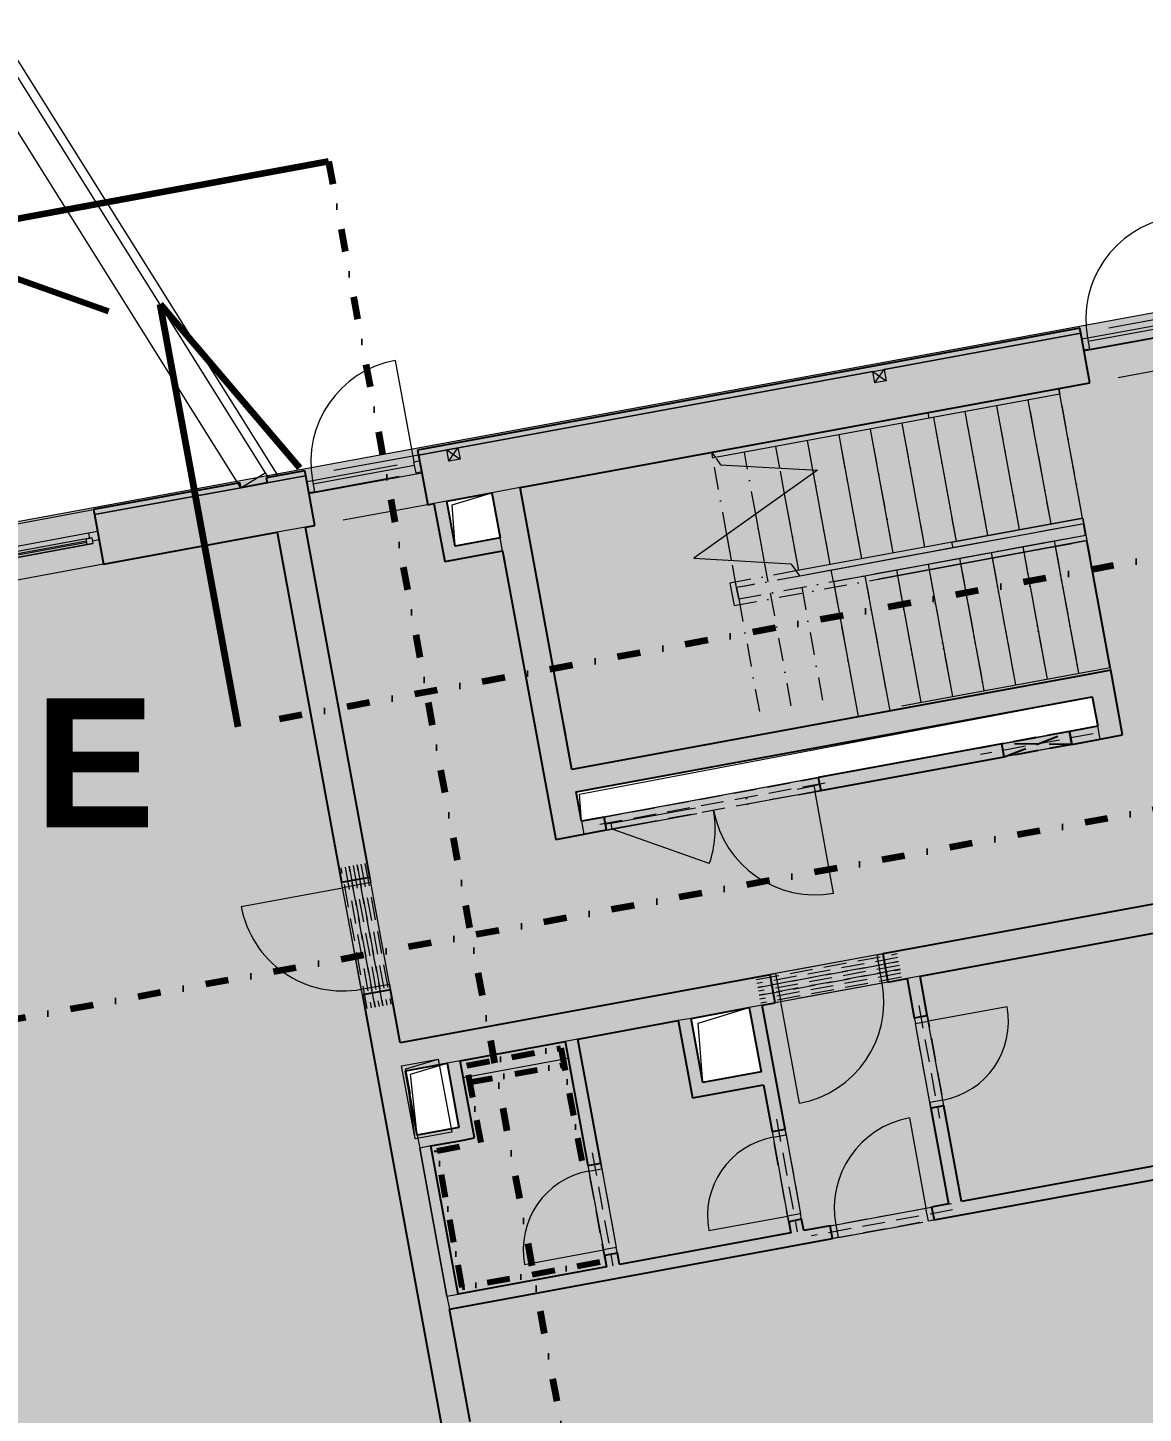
# Model space of a CAD drawing. Header units: millimetres. Extents: x -7743 to 191930, y -8645 to 72638.
# Drawn here: x 119163 to 128897, y 5114 to 17207 of the extents above; entities that cross this region are included whole.
import ezdxf

# ---------------------------------------------------------------- set-up
doc = ezdxf.new("R2010")
doc.units = ezdxf.units.MM
for name, pattern in [('HA_Dash_3mm-S1mm', [300, 200, -100]), ('HA_DashDot_2_2mm-S0_6mm', [1650, 750, -450, 0, -450]), ('HA_DashDot_4mm-S1mm', [400, 200, -100, 0, -100]), ('HA_DashDot_6mm-S2mm', [600, 200, -200, 0, -200])]:
    doc.linetypes.add(name, pattern=pattern)
for name, color, linetype, lineweight in [('A-AREA-____-OTLN', 9, 'Continuous', 25), ('A-DETL-____-THIN', 9, 'Continuous', 9), ('A-DETL-GENF-OTLN', 9, 'Continuous', 9), ('A-DOOR-____-MCUT', 9, 'Continuous', 9), ('A-DOOR-____-OTLN', 9, 'Continuous', 9), ('A-DOOR-FRAM-MCUT', 9, 'Continuous', 9), ('A-FLOR-____-OTLN', 9, 'Continuous', 9), ('A-FLOR-HRAL-MBND', 9, 'HA_DashDot_4mm-S1mm', 9), ('A-FLOR-HRAL-OTLN', 9, 'Continuous', 9), ('A-GENM-____-HDLN', 9, 'HA_Dash_3mm-S1mm', 9), ('A-GENM-____-MCUT', 9, 'Continuous', 9), ('A-GENM-____-OTLN', 9, 'Continuous', 9), ('A-GLAZ-____-MCUT', 9, 'Continuous', 5), ('A-GLAZ-____-OTLN', 9, 'Continuous', 5), ('A-WALL-____-MCUT', 9, 'Continuous', 25), ('A-WALL-____-OTLN', 9, 'Continuous', 9), ('G-____-____-SYMB', 9, 'Continuous', 5), ('I-WALL-____-MCUT', 9, 'Continuous', 25), ('I-WALL-____-OTLN', 9, 'Continuous', 9), ('M-HVAC-DUCT-OTLN', 9, 'Continuous', 9), ('S-STRS-____-MBND', 9, 'HA_DashDot_4mm-S1mm', 9), ('S-STRS-____-OTLN', 9, 'Continuous', 9)]:
    doc.layers.add(name, color=color, linetype=linetype, lineweight=lineweight)
doc.styles.add('Arial_B', font='arialbd.ttf', dxfattribs={"height": 1125})

# ---------------------------------------------------------------- blocks, each defined once
blk = doc.blocks.new('HA_DR_Single_Swing_Solid - In_OJ_900x2100_Vstupni-2215765-schema rezu D_110_5100')
at = {"layer": 'A-DOOR-____-MCUT', "linetype": 'HA_DashDot_2_2mm-S0_6mm'}
for p, q in [((-450, 125), (450, 125)), ((-450, -125), (450, -125))]:
    blk.add_line(p, q, dxfattribs=at)
at = {"layer": 'A-DOOR-____-OTLN', "lineweight": 5}
blk.add_line((450, 1025), (450, 125), dxfattribs=at)
at = {"layer": 'A-DOOR-____-OTLN'}
for p, q in [((-500, 125), (500, 125)), ((-500, -125), (500, -125))]:
    blk.add_line(p, q, dxfattribs=at)
at = {"layer": 'A-DOOR-____-OTLN', "lineweight": 5}
blk.add_arc((450, 125), 900, 90, 180, dxfattribs=at)
at = {"layer": 'A-DOOR-FRAM-MCUT'}
for p, q in [((-500, 125), (-450, 125)), ((-450, 125), (-450, -125)), ((450, 125), (500, 125)), ((450, -125), (450, 125)), ((-450, -125), (-500, -125)), ((500, -125), (450, -125))]:
    blk.add_line(p, q, dxfattribs=at)
blk = doc.blocks.new('HA_DR_Single_Swing_Solid_ButtFrame - In_FAS_900x2350_Unik-2108754-schema rezu D_110_5100')
at = {"layer": 'A-DOOR-____-MCUT', "linetype": 'HA_DashDot_2_2mm-S0_6mm'}
for p, q in [((-450, 170), (450, 170)), ((-450, 70), (450, 70))]:
    blk.add_line(p, q, dxfattribs=at)
at = {"layer": 'A-DOOR-____-OTLN', "lineweight": 5}
blk.add_line((450, 1070), (450, 170), dxfattribs=at)
at = {"layer": 'A-DOOR-____-OTLN', "linetype": 'HA_DashDot_2_2mm-S0_6mm'}
for p, q in [((500, 220), (-500, 220)), ((500, -220), (-500, -220))]:
    blk.add_line(p, q, dxfattribs=at)
at = {"layer": 'A-DOOR-____-OTLN', "lineweight": 5}
blk.add_arc((450, 170), 900, 90, 180, dxfattribs=at)
at = {"layer": 'A-DOOR-FRAM-MCUT'}
for p, q in [((-500, 170), (-450, 170)), ((-450, 170), (-450, 70)), ((450, 170), (500, 170)), ((450, 70), (450, 170)), ((-450, 70), (-500, 70)), ((500, 70), (450, 70))]:
    blk.add_line(p, q, dxfattribs=at)
blk = doc.blocks.new('HA_DR_Single_Swing_Solid - In_OJ_800x2100-2215786-schema rezu D_110_5100')
at = {"layer": 'A-DOOR-____-MCUT', "linetype": 'HA_DashDot_2_2mm-S0_6mm'}
for p, q in [((-400, 57.5), (400, 57.5)), ((-400, -57.5), (400, -57.5))]:
    blk.add_line(p, q, dxfattribs=at)
at = {"layer": 'A-DOOR-____-OTLN', "lineweight": 5}
blk.add_line((400, 857.5), (400, 57.5), dxfattribs=at)
blk.add_arc((400, 57.5), 800, 90, 180, dxfattribs=at)
at = {"layer": 'A-DOOR-FRAM-MCUT'}
for p, q in [((-450, 57.5), (-400, 57.5)), ((-400, 57.5), (-400, -57.5)), ((400, 57.5), (450, 57.5)), ((400, -57.5), (400, 57.5)), ((-400, -57.5), (-450, -57.5)), ((450, -57.5), (400, -57.5))]:
    blk.add_line(p, q, dxfattribs=at)
blk = doc.blocks.new('HA_DR_Single_Swing_Solid - In_OJ_700x2100-2215885-schema rezu D_110_5100')
at = {"layer": 'A-DOOR-____-MCUT', "linetype": 'HA_DashDot_2_2mm-S0_6mm'}
for p, q in [((-350, 57.5), (350, 57.5)), ((-350, -57.5), (350, -57.5))]:
    blk.add_line(p, q, dxfattribs=at)
at = {"layer": 'A-DOOR-____-OTLN', "lineweight": 5}
blk.add_line((350, -757.5), (350, -57.5), dxfattribs=at)
blk.add_arc((350, -57.5), 700, 180, 270, dxfattribs=at)
at = {"layer": 'A-DOOR-FRAM-MCUT'}
for p, q in [((-350, 57.5), (-400, 57.5)), ((-350, -57.5), (-350, 57.5)), ((400, 57.5), (350, 57.5)), ((350, 57.5), (350, -57.5)), ((-400, -57.5), (-350, -57.5)), ((350, -57.5), (400, -57.5))]:
    blk.add_line(p, q, dxfattribs=at)
blk = doc.blocks.new('Top Rail Type - Top Rail_Internal_-1380920-schema rezu D_110_5100')
at = {"layer": 'A-FLOR-HRAL-OTLN'}
for p, q in [((13750, 11499.6), (13750, 11549.6)), ((13750, 11549.6), (14910, 11549.6)), ((14910, 11499.6), (13750, 11499.6)), ((14910, 11549.6), (14910, 11499.6))]:
    blk.add_line(p, q, dxfattribs=at)
blk = doc.blocks.new('Top Rail Type - Top Rail_Internal_-V41-schema rezu D_110_5100')
at = {"layer": 'A-FLOR-HRAL-MBND'}
for p, q in [((11830, 11500), (11830, 11550)), ((11830, 11550), (11830, 11550)), ((11854, 11500), (11830, 11500))]:
    blk.add_line(p, q, dxfattribs=at)
at = {"layer": 'A-FLOR-HRAL-OTLN'}
for p, q in [((11830, 11550), (11854, 11500)), ((14910, 11550), (11830, 11550)), ((14910, 11500), (11854, 11500)), ((14910, 11500), (14910, 11550))]:
    blk.add_line(p, q, dxfattribs=at)
blk = doc.blocks.new('Top Rail Type - Top Rail_Internal_-1380936-schema rezu D_110_5100')
at = {"layer": 'A-FLOR-HRAL-OTLN'}
for p, q in [((13750, 10350.4), (13750, 10400.4)), ((13750, 10400.4), (14910, 10400.4)), ((14910, 10400.4), (14910, 10350.4)), ((14910, 10350.4), (13750, 10350.4))]:
    blk.add_line(p, q, dxfattribs=at)
blk = doc.blocks.new('Top Rail Type - Top Rail_Internal_-V42-schema rezu D_110_5100')
at = {"layer": 'A-FLOR-HRAL-MBND'}
for p, q in [((11780, 10400), (11780, 10200)), ((11905, 10400), (11780, 10400)), ((12366, 10400), (11905, 10400)), ((11830, 10350), (11830, 10250)), ((11905, 10350), (11830, 10350)), ((12390, 10350), (11905, 10350)), ((11780, 10200), (14910, 10200)), ((11830, 10250), (14910, 10250)), ((14910, 10250), (14910, 10200))]:
    blk.add_line(p, q, dxfattribs=at)
at = {"layer": 'A-FLOR-HRAL-OTLN'}
for p, q in [((12366, 10400), (12390, 10350)), ((14910, 10400), (12366, 10400)), ((14910, 10350), (14910, 10400)), ((14910, 10350), (12390, 10350))]:
    blk.add_line(p, q, dxfattribs=at)
blk = doc.blocks.new('HA_WD_SinglePanel - 2000x1150-2168136-schema rezu D_110_5100')
at = {"layer": 'A-GLAZ-____-MCUT'}
for p, q in [((-920, 70), (-1000, 70)), ((-1000, 0), (-940, 0)), ((-940, -25), (-940, 25)), ((-940, 25), (-890, 25)), ((-920, 25), (-920, 70)), ((-890, 25), (-890, -25)), ((890, 5), (-890, 5)), ((890, -25), (890, 25)), ((890, 25), (940, 25)), ((1000, 70), (920, 70)), ((920, 70), (920, 25)), ((940, 25), (940, -25)), ((940, 0), (1000, 0)), ((-890, -25), (-940, -25)), ((890, -5), (-890, -5)), ((940, -25), (890, -25))]:
    blk.add_line(p, q, dxfattribs=at)
at = {"layer": 'A-GLAZ-____-OTLN'}
for p, q in [((940, 25), (-940, 25)), ((-940, -25), (-940, 25)), ((920, 70), (-920, 70)), ((890, 25), (-890, 25)), ((940, 25), (940, -25)), ((-940, -25), (940, -25)), ((890, -25), (-890, -25))]:
    blk.add_line(p, q, dxfattribs=at)
blk = doc.blocks.new('HA_GM_Shaft_Rectangle - Default-2240307-schema rezu D_110_5100')
at = {"layer": 'A-DETL-GENF-OTLN'}
for p, q in [((37, -37), (370, 0)), ((0, -570), (37, -37))]:
    blk.add_line(p, q, dxfattribs=at)
at = {"layer": 'A-GENM-____-OTLN'}
for p, q in [((0, -570), (0, 0)), ((0, 0), (370, 0)), ((370, 0), (370, -570)), ((370, -570), (0, -570))]:
    blk.add_line(p, q, dxfattribs=at)
blk = doc.blocks.new('HA_GM_Shaft_Rectangle - Default-2240317-schema rezu D_110_5100')
at = {"layer": 'A-DETL-GENF-OTLN'}
for p, q in [((51.5, -51.5), (515, 0)), ((0, -570), (51.5, -51.5))]:
    blk.add_line(p, q, dxfattribs=at)
at = {"layer": 'A-GENM-____-OTLN'}
for p, q in [((0, -570), (0, 0)), ((0, 0), (515, 0)), ((515, 0), (515, -570)), ((515, -570), (0, -570))]:
    blk.add_line(p, q, dxfattribs=at)
blk = doc.blocks.new('HA_GM_Shaft_Rectangle - Default-2240301-schema rezu D_110_5100')
at = {"layer": 'A-DETL-GENF-OTLN'}
for p, q in [((26, -26), (4580, 0)), ((0, -260), (26, -26))]:
    blk.add_line(p, q, dxfattribs=at)
at = {"layer": 'A-GENM-____-OTLN'}
for p, q in [((0, -260), (0, 0)), ((0, 0), (4580, 0)), ((4580, 0), (4580, -260)), ((4580, -260), (0, -260))]:
    blk.add_line(p, q, dxfattribs=at)
blk = doc.blocks.new('HA_GM_Shaft_Rectangle - Default-2240315-schema rezu D_110_5100')
at = {"layer": 'A-DETL-GENF-OTLN'}
for p, q in [((40, -40), (400.4, 0)), ((0, -400), (40, -40))]:
    blk.add_line(p, q, dxfattribs=at)
at = {"layer": 'A-GENM-____-OTLN'}
for p, q in [((0, -400), (0, 0)), ((0, 0), (400.4, 0)), ((400.4, 0), (400.4, -400)), ((400.4, -400), (0, -400))]:
    blk.add_line(p, q, dxfattribs=at)
blk = doc.blocks.new('HA_GM_Tiling_LineBased - Generic Tiles-2157057-schema rezu D_110_5100')
at = {"layer": 'A-GENM-____-OTLN', "linetype": 'HA_DashDot_4mm-S1mm', "lineweight": 80}
blk.add_line((50, -50), (1270, -50), dxfattribs=at)
blk = doc.blocks.new('HA_GM_Tiling_LineBased - Generic Tiles-2157058-schema rezu D_110_5100')
at = {"layer": 'A-GENM-____-OTLN', "linetype": 'HA_DashDot_4mm-S1mm', "lineweight": 80}
blk.add_line((50, -50), (1265, -50), dxfattribs=at)
blk = doc.blocks.new('HA_GM_Tiling_LineBased - Generic Tiles-2157059-schema rezu D_110_5100')
at = {"layer": 'A-GENM-____-OTLN', "linetype": 'HA_DashDot_4mm-S1mm', "lineweight": 80}
blk.add_line((50, -50), (440, -50), dxfattribs=at)
blk = doc.blocks.new('HA_GM_Tiling_LineBased - Generic Tiles-2157060-schema rezu D_110_5100')
at = {"layer": 'A-GENM-____-OTLN', "linetype": 'HA_DashDot_4mm-S1mm', "lineweight": 80}
blk.add_line((-50, -50), (635, -50), dxfattribs=at)
blk = doc.blocks.new('HA_GM_Tiling_LineBased - Generic Tiles-2157061-schema rezu D_110_5100')
at = {"layer": 'A-GENM-____-OTLN', "linetype": 'HA_DashDot_4mm-S1mm', "lineweight": 80}
blk.add_line((50, -50), (885, -50), dxfattribs=at)
blk = doc.blocks.new('HA_GM_Tiling_LineBased - Generic Tiles-2157062-schema rezu D_110_5100')
at = {"layer": 'A-GENM-____-OTLN', "linetype": 'HA_DashDot_4mm-S1mm', "lineweight": 80}
blk.add_line((50, -50), (1050, -50), dxfattribs=at)
blk = doc.blocks.new('HA_DR_Double_Swing_Solid_FrameButt - In_1800x2100_900-2119139-schema rezu D_110_5100')
at = {"layer": 'A-DOOR-____-MCUT', "linetype": 'HA_DashDot_2_2mm-S0_6mm'}
for p, q in [((-900, -7), (900, -7)), ((-900, -58), (900, -58))]:
    blk.add_line(p, q, dxfattribs=at)
at = {"layer": 'A-DOOR-____-OTLN', "linetype": 'HA_DashDot_2_2mm-S0_6mm'}
for p, q in [((950, 58), (-950, 58)), ((950, -58), (-950, -58))]:
    blk.add_line(p, q, dxfattribs=at)
at = {"layer": 'A-DOOR-____-OTLN', "lineweight": 5}
for p, q in [((-121, -507), (-900, -58)), ((900, -957), (900, -58))]:
    blk.add_line(p, q, dxfattribs=at)
for centre, start, end in [((-900, -58), 330, 360), ((900, -58), 180, 270)]:
    blk.add_arc(centre, 900, start, end, dxfattribs=at)
at = {"layer": 'A-DOOR-FRAM-MCUT'}
for p, q in [((-900, -7), (-950, -7)), ((-950, -58), (-900, -58)), ((-900, -58), (-900, -7)), ((950, -7), (900, -7)), ((900, -7), (900, -58)), ((900, -58), (950, -58))]:
    blk.add_line(p, q, dxfattribs=at)
blk = doc.blocks.new('TB_Porotherm KP11_5_1000mm - TB_Porotherm KP11_5_1000mm-1965691-schema rezu D_110_5100')
at = {"layer": 'A-GENM-____-HDLN'}
for p, q in [((-500, 57.5), (500, 57.5)), ((-500, 0), (500, 0)), ((500, -57.5), (-500, -57.5))]:
    blk.add_line(p, q, dxfattribs=at)
blk = doc.blocks.new('TB_Porotherm KP11_5_2000mm - TB_Porotherm KP11_5_2000mm-1976121-schema rezu D_110_5100')
at = {"layer": 'A-GENM-____-HDLN'}
for p, q in [((-1000, 57.5), (1000, 57.5)), ((-1000, 0), (1000, 0)), ((1000, -57.5), (-1000, -57.5))]:
    blk.add_line(p, q, dxfattribs=at)
blk = doc.blocks.new('TB_Porotherm KP7_1250mm - TB_Porotherm KP7_1250mm-1966492-schema rezu D_110_5100')
at = {"layer": 'A-GENM-____-HDLN'}
for p, q in [((-625, 35), (625, 35)), ((-625, 0), (625, 0)), ((625, -35), (-625, -35))]:
    blk.add_line(p, q, dxfattribs=at)
blk = doc.blocks.new('TB_Porotherm KP11_5_1250mm - TB_Porotherm KP11_5_1250mm-1972106-schema rezu D_110_5100')
at = {"layer": 'A-GENM-____-HDLN'}
for p, q in [((-625, 57.5), (625, 57.5)), ((-625, 0), (625, 0)), ((625, -57.5), (-625, -57.5))]:
    blk.add_line(p, q, dxfattribs=at)
blk = doc.blocks.new('HA_GM_Tiling_LineBased - Generic Tiles-2155796-schema rezu D_110_5100')
at = {"layer": 'A-GENM-____-OTLN', "linetype": 'HA_DashDot_4mm-S1mm', "lineweight": 80}
blk.add_line((50, -50), (880, -50), dxfattribs=at)
blk = doc.blocks.new('HA_GM_Opening_Rectangle_WallBased - Default-2177365-schema rezu D_110_5100')
at = {"layer": 'A-GENM-____-MCUT', "linetype": 'HA_Dash_3mm-S1mm', "lineweight": 25}
for p, q in [((425, 57.5), (-175, -57.5)), ((-175, 57.5), (425, -57.5)), ((-175, 57.5), (-175, -57.5)), ((-175, 57.5), (425, 57.5)), ((425, 57.5), (425, -57.5)), ((-175, -57.5), (425, -57.5))]:
    blk.add_line(p, q, dxfattribs=at)
blk = doc.blocks.new('HA_GM_Opening_Rectangle_WallBased - Default-2259489-schema rezu D_110_5100')
at = {"layer": 'A-GENM-____-MCUT', "linetype": 'HA_Dash_3mm-S1mm', "lineweight": 25}
blk.add_line((-25, 125), (275, 125), dxfattribs=at)
blk = doc.blocks.new('185-01_OBJEKT A_Central_rvt-3-schema rezu D_110_5100')
at = {"layer": 'A-AREA-____-OTLN'}
for p, q in [((12809, 12779), (12791, 12878)), ((13021, 11624), (12818, 12730))]:
    blk.add_line(p, q, dxfattribs=at)
at = {"layer": 'A-FLOR-____-OTLN'}
for p, q in [((12828, 14471), (13713, 14633)), ((13777, 14564), (12793, 14383)), ((7873, 13192), (9545, 13500)), ((7015, 13320), (6032, 13139)), ((6066, 13226), (6952, 13389)), ((12791, 12878), (12809, 12779)), ((12818, 12730), (13021, 11624)), ((11208, 11265), (8325, 10734)), ((10474, 10662), (8605, 10318))]:
    blk.add_line(p, q, dxfattribs=at)
at = {"layer": 'A-WALL-____-MCUT'}
for p, q in [((12756, 14584), (6978, 13521)), ((12764, 14540), (12756, 14584)), ((12844, 14108), (12764, 14540)), ((7873, 13193), (12844, 14108)), ((6978, 13521), (6986, 13477)), ((6986, 13477), (7066, 13044)), ((5995, 13340), (5656, 13278)), ((6003, 13296), (5995, 13340)), ((5427, 13236), (4151, 13001)), ((5435, 13192), (5427, 13236)), ((5664, 13234), (5435, 13192)), ((5656, 13278), (5664, 13234)), ((6082, 12863), (6003, 13296)), ((7233, 13075), (7627, 13147)), ((4151, 13001), (4159, 12957)), ((4159, 12957), (4238, 12524)), ((7066, 13044), (7120, 13054)), ((5999, 12848), (6082, 12863)), ((4238, 12524), (5753, 12803))]:
    blk.add_line(p, q, dxfattribs=at)
at = {"layer": 'A-WALL-____-MCUT', "lineweight": 9}
for p, q in [((11048, 14224), (12764, 14540)), ((12764, 14540), (11048, 14224)), ((6986, 13477), (10950, 14206)), ((10950, 14206), (6986, 13477)), ((4159, 12957), (5435, 13192)), ((5435, 13192), (4159, 12957)), ((5664, 13234), (5919, 13281)), ((5919, 13281), (5664, 13234)), ((5919, 13281), (6003, 13296)), ((6003, 13296), (5919, 13281)), ((7873, 13193), (7627, 13147)), ((7233, 13075), (7120, 13054)), ((5999, 12848), (5753, 12803)), ((7720, 12641), (7699, 12754)), ((12933, 10997), (12912, 11110)), ((8408, 10282), (8429, 10168)), ((11362, 8929), (11249, 8908)), ((9985, 8675), (9872, 8655)), ((9365, 8561), (9252, 8541)), ((8377, 8379), (8264, 8359)), ((7349, 8190), (7236, 8170)), ((6975, 7542), (6996, 7429)), ((7094, 7447), (6996, 7429)), ((7234, 6136), (6996, 7429)), ((6996, 7429), (7234, 6136)), ((7234, 6136), (7332, 6154)), ((7234, 6136), (7255, 6022))]:
    blk.add_line(p, q, dxfattribs=at)
at = {"layer": 'A-WALL-____-OTLN'}
for p, q in [((2184, 12639), (4151, 13001)), ((4238, 12524), (2271, 12162))]:
    blk.add_line(p, q, dxfattribs=at)
at = {"layer": 'I-WALL-____-MCUT'}
for p, q in [((8325, 10734), (7873, 13193)), ((7306, 12682), (7233, 13075)), ((7627, 13147), (7699, 12754)), ((7120, 13054), (7214, 12548)), ((6561, 9794), (5999, 12848)), ((5753, 12803), (6315, 9749)), ((7699, 12754), (7306, 12682)), ((7327, 12569), (7720, 12641)), ((7720, 12641), (8183, 10123)), ((7214, 12548), (7327, 12569)), ((12829, 11563), (8325, 10734)), ((13026, 11599), (12829, 11563)), ((13130, 11034), (13026, 11599)), ((8361, 10537), (12865, 11366)), ((12865, 11366), (12912, 11110)), ((12912, 11110), (12667, 11065)), ((12667, 11065), (12687, 10952)), ((12933, 10997), (13130, 11034)), ((12076, 10957), (10474, 10662)), ((12097, 10843), (12076, 10957)), ((12687, 10952), (12933, 10997)), ((10495, 10549), (12097, 10843)), ((10474, 10662), (10495, 10549)), ((8408, 10282), (8361, 10537)), ((8605, 10318), (8408, 10282)), ((8626, 10205), (8605, 10318)), ((17522, 10317), (11036, 9123)), ((8183, 10123), (8429, 10168)), ((8429, 10168), (8626, 10205)), ((6315, 9749), (6561, 9794)), ((11362, 8929), (14209, 9453)), ((11036, 9123), (11081, 8877)), ((10053, 8942), (6827, 8348)), ((10098, 8696), (10053, 8942)), ((11081, 8877), (11249, 8908)), ((11249, 8908), (11312, 8564)), ((11425, 8585), (11362, 8929)), ((6742, 8811), (6496, 8765)), ((6496, 8765), (7190, 4994)), ((6827, 8348), (6742, 8811)), ((9365, 8561), (9872, 8655)), ((9872, 8655), (9975, 8094)), ((9985, 8675), (10098, 8696)), ((10184, 7594), (9985, 8675)), ((8377, 8379), (9252, 8541)), ((9252, 8541), (9376, 7867)), ((9468, 8001), (9365, 8561)), ((11312, 8564), (11425, 8585)), ((7349, 8190), (8264, 8359)), ((8264, 8359), (8463, 7277)), ((8576, 7298), (8377, 8379)), ((6872, 8103), (7236, 8170)), ((6975, 7542), (6872, 8103)), ((7236, 8170), (7339, 7609)), ((7473, 7517), (7349, 8190)), ((9975, 8094), (9468, 8001)), ((9376, 7867), (9489, 7888)), ((9489, 7888), (9996, 7981)), ((9996, 7981), (10071, 7573)), ((11570, 7798), (11457, 7777)), ((11457, 7777), (11611, 6941)), ((11724, 6962), (11570, 7798)), ((7339, 7609), (6975, 7542)), ((7360, 7496), (7473, 7517)), ((10071, 7573), (10184, 7594)), ((14954, 7556), (11724, 6962)), ((7094, 7447), (7360, 7496)), ((7332, 6154), (7094, 7447)), ((11484, 6801), (14975, 7443)), ((8463, 7277), (8576, 7298)), ((11611, 6941), (11463, 6914)), ((11463, 6914), (11484, 6801)), ((10329, 6807), (10216, 6786)), ((10216, 6786), (10234, 6688)), ((10347, 6708), (10329, 6807)), ((10234, 6688), (8739, 6412)), ((10578, 6751), (10347, 6708)), ((10599, 6638), (10578, 6751)), ((7255, 6022), (10599, 6638)), ((8721, 6511), (8608, 6490)), ((8608, 6490), (8626, 6392)), ((8739, 6412), (8721, 6511)), ((8626, 6392), (7332, 6154)), ((7436, 5039), (7255, 6022))]:
    blk.add_line(p, q, dxfattribs=at)
at = {"layer": 'I-WALL-____-OTLN'}
for p, q in [((12076, 10957), (12667, 11065)), ((12687, 10952), (12097, 10843)), ((8291, 8211), (7376, 8043))]:
    blk.add_line(p, q, dxfattribs=at)
at = {"layer": 'M-HVAC-DUCT-OTLN', "lineweight": 5}
for p, q in [((10950, 14206), (11048, 14224)), ((10950, 14206), (11066, 14126)), ((10968, 14108), (10950, 14206)), ((10968, 14108), (11048, 14224)), ((11048, 14224), (11066, 14126)), ((11066, 14126), (10968, 14108)), ((7232, 13522), (7330, 13540)), ((7232, 13522), (7348, 13442)), ((7250, 13424), (7232, 13522)), ((7250, 13424), (7330, 13540)), ((7348, 13442), (7250, 13424)), ((7330, 13540), (7348, 13442))]:
    blk.add_line(p, q, dxfattribs=at)
at = {"layer": 'S-STRS-____-MBND'}
for p, q in [((9544, 13500), (7872, 13193)), ((9676, 12782), (9544, 13500)), ((9544, 13500), (9544, 13500)), ((9676, 12782), (9544, 13500)), ((9928, 12961), (9851, 13379)), ((9928, 12961), (9851, 13379)), ((10180, 13140), (10139, 13363)), ((10180, 13140), (10139, 13363)), ((10432, 13319), (10427, 13347)), ((10432, 13319), (10427, 13347)), ((7872, 13193), (8325, 10734)), ((9780, 12222), (12809, 12779)), ((12533, 12729), (12750, 11548)), ((12533, 12729), (12750, 11548)), ((12809, 12779), (13026, 11599)), ((11983, 12627), (12200, 11447)), ((11983, 12627), (12200, 11447)), ((12258, 12678), (12475, 11498)), ((12258, 12678), (12475, 11498)), ((9761, 12320), (9718, 12559)), ((9761, 12320), (9718, 12559)), ((10037, 12371), (10005, 12542)), ((10037, 12371), (10005, 12542)), ((11156, 12475), (11374, 11295)), ((11156, 12475), (11374, 11295)), ((11432, 12526), (11649, 11346)), ((11432, 12526), (11649, 11346)), ((11707, 12577), (11924, 11396)), ((11707, 12577), (11924, 11396)), ((10312, 12421), (9761, 12320)), ((10606, 12374), (10823, 11194)), ((10606, 12374), (10823, 11194)), ((10881, 12424), (11098, 11244)), ((10881, 12424), (11098, 11244)), ((9780, 12222), (9761, 12320)), ((9780, 12222), (9997, 11042)), ((9780, 12222), (9997, 11042)), ((10055, 12272), (10272, 11092)), ((10055, 12272), (10272, 11092)), ((10330, 12323), (10547, 11143)), ((10330, 12323), (10547, 11143)), ((9997, 11042), (13026, 11599)), ((8325, 10734), (9997, 11042))]:
    blk.add_line(p, q, dxfattribs=at)
at = {"layer": 'S-STRS-____-MBND', "linetype": 'Continuous', "lineweight": 5}
for p, q in [((9583, 13446), (9621, 13392)), ((10468, 13345), (9389, 12577)), ((9621, 13392), (10468, 13345)), ((9389, 12577), (10235, 12529)), ((10235, 12529), (10280, 12467))]:
    blk.add_line(p, q, dxfattribs=at)
at = {"layer": 'S-STRS-____-OTLN', "linetype": 'HA_DashDot_4mm-S1mm'}
for p, q in [((12506, 12876), (12307, 13957)), ((12781, 12927), (12583, 14008)), ((11680, 12724), (11481, 13805)), ((11955, 12775), (11756, 13856)), ((12231, 12826), (12032, 13907)), ((11129, 12623), (10930, 13704)), ((11405, 12674), (11206, 13755)), ((10139, 13363), (10104, 13552)), ((10427, 13347), (10380, 13603)), ((10854, 12572), (10655, 13653)), ((9851, 13379), (9829, 13501)), ((10578, 12522), (10432, 13319)), ((10303, 12471), (10180, 13140)), ((10005, 12542), (9928, 12961)), ((9718, 12559), (9676, 12782))]:
    blk.add_line(p, q, dxfattribs=at)
at = {"layer": 'S-STRS-____-OTLN'}
for p, q in [((12506, 12876), (12307, 13957)), ((12781, 12927), (12583, 14008)), ((11680, 12724), (11481, 13805)), ((11955, 12775), (11756, 13856)), ((12231, 12826), (12032, 13907)), ((11129, 12623), (10930, 13704)), ((11405, 12674), (11206, 13755)), ((10139, 13363), (10104, 13552)), ((10427, 13347), (10380, 13603)), ((10854, 12572), (10655, 13653)), ((9851, 13379), (9829, 13501)), ((10578, 12522), (10432, 13319)), ((10303, 12471), (10180, 13140)), ((10005, 12542), (9928, 12961)), ((12515, 12827), (12240, 12776)), ((12791, 12878), (12515, 12827)), ((9718, 12559), (9676, 12782)), ((11964, 12726), (11689, 12675)), ((12240, 12776), (11964, 12726)), ((11414, 12624), (11138, 12574)), ((11689, 12675), (11414, 12624)), ((10588, 12472), (10312, 12421)), ((10863, 12523), (10588, 12472)), ((11138, 12574), (10863, 12523)), ((10312, 12421), (10312, 12421))]:
    blk.add_line(p, q, dxfattribs=at)
at = {"layer": 'A-DOOR-____-OTLN', "color": 250, "lineweight": 9}
for name, p, rotation in [('HA_DR_Single_Swing_Solid_ButtFrame - In_FAS_900x2350_Unik-2108754-schema rezu D_110_5100', (13296, 14414), 10.42708866108217), ('HA_DR_Single_Swing_Solid_ButtFrame - In_FAS_900x2350_Unik-2108754-schema rezu D_110_5100', (6534, 13170), 10.42708866108217), ('HA_DR_Double_Swing_Solid_FrameButt - In_1800x2100_900-2119139-schema rezu D_110_5100', (9550, 10433), 10.42708866108196), ('HA_DR_Single_Swing_Solid - In_OJ_900x2100_Vstupni-2215765-schema rezu D_110_5100', (6528, 9280), 100.4270886610821), ('HA_DR_Single_Swing_Solid - In_OJ_900x2100_Vstupni-2215765-schema rezu D_110_5100', (10567, 8910), 190.4270886610822), ('HA_DR_Single_Swing_Solid - In_OJ_700x2100-2215885-schema rezu D_110_5100', (11441, 8181), 100.4270886610819), ('HA_DR_Single_Swing_Solid - In_OJ_800x2100-2215786-schema rezu D_110_5100', (11031, 6776), 10.42708866108217), ('HA_DR_Single_Swing_Solid - In_OJ_700x2100-2215885-schema rezu D_110_5100', (10200, 7190), 280.4270886610819), ('HA_DR_Single_Swing_Solid - In_OJ_700x2100-2215885-schema rezu D_110_5100', (8592, 6894), 280.4270886610819)]:
    blk.add_blockref(name, p, dxfattribs=dict(at, rotation=rotation))
at = {"layer": 'A-FLOR-HRAL-OTLN', "color": 250, "lineweight": 9, "rotation": 10.42708866108206}
for name in ['Top Rail Type - Top Rail_Internal_-V41-schema rezu D_110_5100', 'Top Rail Type - Top Rail_Internal_-1380920-schema rezu D_110_5100', 'Top Rail Type - Top Rail_Internal_-V42-schema rezu D_110_5100', 'Top Rail Type - Top Rail_Internal_-1380936-schema rezu D_110_5100']:
    blk.add_blockref(name, (0, 0), dxfattribs=at)
at = {"layer": 'A-GENM-____-OTLN', "color": 250, "lineweight": 9}
for name, p, rotation in [('HA_GM_Shaft_Rectangle - Default-2240315-schema rezu D_110_5100', (7233, 13075), 10.42708866108196), ('HA_GM_Shaft_Rectangle - Default-2240301-schema rezu D_110_5100', (8361, 10537), 10.42708866108196), ('TB_Porotherm KP11_5_1000mm - TB_Porotherm KP11_5_1000mm-1965691-schema rezu D_110_5100', (12382, 10954), 190.4270886610822), ('HA_GM_Opening_Rectangle_WallBased - Default-2177365-schema rezu D_110_5100', (12505, 10977), 190.4270886610819), ('TB_Porotherm KP11_5_2000mm - TB_Porotherm KP11_5_2000mm-1976121-schema rezu D_110_5100', (9550, 10433), 190.4270886610822), ('TB_Porotherm KP7_1250mm - TB_Porotherm KP7_1250mm-1966492-schema rezu D_110_5100', (6459, 9267), 280.4270886610821), ('TB_Porotherm KP7_1250mm - TB_Porotherm KP7_1250mm-1966492-schema rezu D_110_5100', (6528, 9280), 280.4270886610821), ('TB_Porotherm KP7_1250mm - TB_Porotherm KP7_1250mm-1966492-schema rezu D_110_5100', (6597, 9292), 280.4270886610821), ('TB_Porotherm KP7_1250mm - TB_Porotherm KP7_1250mm-1966492-schema rezu D_110_5100', (10554, 8978), 190.4270886610819), ('TB_Porotherm KP7_1250mm - TB_Porotherm KP7_1250mm-1966492-schema rezu D_110_5100', (10567, 8910), 190.4270886610819), ('TB_Porotherm KP7_1250mm - TB_Porotherm KP7_1250mm-1966492-schema rezu D_110_5100', (10580, 8841), 190.4270886610819), ('HA_GM_Shaft_Rectangle - Default-2240317-schema rezu D_110_5100', (9365, 8561), 10.42708866108196), ('TB_Porotherm KP11_5_1000mm - TB_Porotherm KP11_5_1000mm-1965691-schema rezu D_110_5100', (11441, 8181), 280.4270886610821), ('HA_GM_Tiling_LineBased - Generic Tiles-2157061-schema rezu D_110_5100', (7349, 8190), 10.42708866108185), ('HA_GM_Tiling_LineBased - Generic Tiles-2157062-schema rezu D_110_5100', (8269, 8360), 280.4270886610819), ('HA_GM_Shaft_Rectangle - Default-2240307-schema rezu D_110_5100', (6872, 8103), 10.42708866108196), ('HA_GM_Opening_Rectangle_WallBased - Default-2259489-schema rezu D_110_5100', (6754, 8055), 280.427088661082), ('HA_GM_Tiling_LineBased - Generic Tiles-2157060-schema rezu D_110_5100', (7473, 7517), 100.427088661082), ('HA_GM_Tiling_LineBased - Generic Tiles-2155796-schema rezu D_110_5100', (7376, 8043), 10.42708866108189), ('TB_Porotherm KP11_5_1000mm - TB_Porotherm KP11_5_1000mm-1965691-schema rezu D_110_5100', (10200, 7190), 280.4270886610821), ('HA_GM_Tiling_LineBased - Generic Tiles-2157059-schema rezu D_110_5100', (7089, 7446), 10.42708866108192), ('HA_GM_Tiling_LineBased - Generic Tiles-2157058-schema rezu D_110_5100', (7327, 6153), 100.427088661082), ('TB_Porotherm KP11_5_1000mm - TB_Porotherm KP11_5_1000mm-1965691-schema rezu D_110_5100', (8592, 6894), 280.4270886610821), ('TB_Porotherm KP11_5_1250mm - TB_Porotherm KP11_5_1250mm-1972106-schema rezu D_110_5100', (11031, 6776), 190.4270886610821), ('HA_GM_Tiling_LineBased - Generic Tiles-2157057-schema rezu D_110_5100', (8626, 6392), 190.4270886610819)]:
    blk.add_blockref(name, p, dxfattribs=dict(at, rotation=rotation))
at = {"layer": 'A-GLAZ-____-OTLN', "color": 250, "lineweight": 9, "rotation": 10.42708866108217}
blk.add_blockref('HA_WD_SinglePanel - 2000x1150-2168136-schema rezu D_110_5100', (3215, 12559), dxfattribs=at)
blk = doc.blocks.new('Top Rail Type - Top Rail_Internal_-1405281-schema rezu D_110_5100')
at = {"layer": 'A-FLOR-HRAL-OTLN'}
for p, q in [((10991, 12444), (12809, 12779)), ((12818, 12730), (11000, 12395)), ((12809, 12779), (12818, 12730))]:
    blk.add_line(p, q, dxfattribs=at)
blk = doc.blocks.new('Top Rail Type - Top Rail_Internal_-V36-schema rezu D_110_5100')
at = {"layer": 'A-FLOR-HRAL-OTLN'}
for p, q in [((10991, 12444), (12809, 12779)), ((11000, 12395), (12818, 12730)), ((12809, 12779), (12818, 12730))]:
    blk.add_line(p, q, dxfattribs=at)
blk = doc.blocks.new('HA_GM_Shaft_Rectangle - Default-2321920-schema rezu D_110_5100')
at = {"layer": 'A-DETL-GENF-OTLN'}
for p, q in [((32.5, -32.5), (325, 0)), ((0, -650), (32.5, -32.5))]:
    blk.add_line(p, q, dxfattribs=at)
at = {"layer": 'A-GENM-____-OTLN'}
for p, q in [((0, -650), (0, 0)), ((0, 0), (325, 0)), ((325, 0), (325, -650)), ((325, -650), (0, -650))]:
    blk.add_line(p, q, dxfattribs=at)
blk = doc.blocks.new('HA_GM_Shaft_Rectangle - Default-2321930-schema rezu D_110_5100')
at = {"layer": 'A-DETL-GENF-OTLN'}
for p, q in [((26, -26), (4580, 0)), ((0, -260), (26, -26))]:
    blk.add_line(p, q, dxfattribs=at)
at = {"layer": 'A-GENM-____-OTLN'}
for p, q in [((0, -260), (0, 0)), ((0, 0), (4580, 0)), ((4580, 0), (4580, -260)), ((4580, -260), (0, -260))]:
    blk.add_line(p, q, dxfattribs=at)
blk = doc.blocks.new('HA_GM_Shaft_Rectangle - Default-2321934-schema rezu D_110_5100')
at = {"layer": 'A-DETL-GENF-OTLN'}
for p, q in [((40, -40), (400, 0)), ((0, -400), (40, -40))]:
    blk.add_line(p, q, dxfattribs=at)
at = {"layer": 'A-GENM-____-OTLN'}
for p, q in [((0, -400), (0, 0)), ((0, 0), (400, 0)), ((400, 0), (400, -400)), ((400, -400), (0, -400))]:
    blk.add_line(p, q, dxfattribs=at)
blk = doc.blocks.new('HA_GM_Shaft_Rectangle - Default-2321892-schema rezu D_110_5100')
at = {"layer": 'A-DETL-GENF-OTLN'}
for p, q in [((26, -26), (4580, 0)), ((0, -256), (26, -26))]:
    blk.add_line(p, q, dxfattribs=at)
at = {"layer": 'A-GENM-____-OTLN'}
for p, q in [((2100, -260), (200, -260)), ((4330, -260), (3730, -260))]:
    blk.add_line(p, q, dxfattribs=at)
blk = doc.blocks.new('Top Rail Type - Top Rail_Internal_-2230223-schema rezu D_110_5100')
at = {"layer": 'A-FLOR-HRAL-OTLN'}
for p, q in [((11204, 11289), (13021, 11624)), ((13021, 11624), (13026, 11599))]:
    blk.add_line(p, q, dxfattribs=at)
blk = doc.blocks.new('Section - Detail Number-933961-schema rezu D_110_5100')
at = {"layer": 'G-____-____-SYMB', "lineweight": 100}
for p, q in [((0, 5), (1.25, 2.835)), ((0, 0), (0, 5))]:
    blk.add_line(p, q, dxfattribs=at)

msp = doc.modelspace()

# ---------------------------------------------------------------- hatches: boundary and pattern name
at = {"layer": 'A-DETL-GENF-OTLN'}
h = msp.add_hatch(color=255, dxfattribs=at)
h.paths.add_polyline_path([(115265.9, -465.8), (137098.5, 3551.9), (137968.6, 16371.1), (113012.6, 11778.6), (115262.6, -448.3)])
h.paths.add_polyline_path([(114592.1, 5958.4), (114468.1, 6632), (115304.1, 6785.9), (115428, 6112.2), (114937.9, 6022)])
h.paths.add_polyline_path([(117088.1, 7368.4), (116970.5, 8007.6), (117658.9, 8134.3), (117776.5, 7495.1)])
h.paths.add_polyline_path([(122562.1, 7542), (122458.9, 8102.5), (122822.8, 8169.5), (122919.2, 7607.7), (122582.9, 7545.8)])
h.paths.add_polyline_path([(125055.2, 8000.7), (124952, 8561.3), (125458.5, 8654.5), (125561.7, 8094), (125204, 8028.1)])
h.paths.add_polyline_path([(130032.8, 8799.8), (129908.8, 9473.5), (130179.3, 9523.3), (130303.3, 8849.6), (130173.5, 8825.7)])
h.paths.add_polyline_path([(130479.4, 9273.5), (130425.1, 9568.5), (131566, 9778.5), (131620.3, 9483.4), (130500.3, 9277.3)])
h.paths.add_polyline_path([(134339.6, 9983.8), (134285.3, 10278.9), (134973.8, 10405.6), (135028.1, 10110.5)])
h.paths.add_polyline_path([(123995.3, 10281.6), (123948.3, 10537.3), (128452.2, 11366.1), (128499.3, 11110.4), (124016.1, 10285.4)])
h.paths.add_polyline_path([(123912.2, 10734.4), (123948.3, 10741.1), (125204, 10972.1)])
h.paths.add_polyline_path([(130663, 11508.6), (130532.6, 12216.7), (132435.7, 12566.9), (132566, 11858.8), (131007.2, 11571.9)])
h.paths.add_polyline_path([(122892.7, 12681.7), (122820.3, 13075.1), (123213.7, 13147.5), (123286.1, 12754.1), (123271.9, 12751.4)])

# ---------------------------------------------------------------- linework, layer by layer
at = {"layer": 'A-DETL-____-THIN'}
msp.add_line((137968.6, 16371.1), (113012.6, 11778.6), dxfattribs=at)
at = {"layer": 'A-WALL-____-OTLN'}
for p, q in [((113145.7, 26236.5), (121234.1, 13323.2)), ((121022.2, 13190.5), (116621.3, 20216.6)), ((116967.4, 20285.8), (121345.1, 13296.7)), ((121022.2, 13190.5), (121234.1, 13323.2)), ((121234.1, 13323.2), (121260.4, 13281.1))]:
    msp.add_line(p, q, dxfattribs=at)
at = {"layer": 'G-____-____-SYMB', "linetype": 'HA_DashDot_6mm-S2mm', "lineweight": 100}
for p, q in [((121788, 16039.3), (125043.1, -1649.1)), ((133359.4, 13380.8), (120997.8, 11106)), ((141569.5, 12695.4), (106928.6, 6320.6))]:
    msp.add_line(p, q, dxfattribs=at)
at = {"layer": 'S-STRS-____-OTLN'}
for p, q in [((126018.6, 13319.1), (126013.5, 13347)), ((127844.8, 12677.9), (128120.2, 12728.5)), ((128120.2, 12728.5), (128395.5, 12779.2)), ((128404.7, 12729.6), (128608.2, 11623.6)), ((127294, 12576.5), (127569.4, 12627.2)), ((127569.4, 12627.2), (127844.8, 12677.9)), ((127578.5, 12577.6), (127782.1, 11471.6)), ((127853.9, 12628.3), (128057.5, 11522.3)), ((128129.3, 12679), (128332.8, 11572.9)), ((126192.5, 12373.8), (126174.4, 12472.1)), ((126467.9, 12424.5), (126743.3, 12475.2)), ((126743.3, 12475.2), (127018.7, 12525.8)), ((127018.7, 12525.8), (127294, 12576.5)), ((127027.8, 12476.3), (127231.3, 11370.2)), ((127303.2, 12526.9), (127506.7, 11420.9)), ((126192.5, 12373.8), (126467.9, 12424.5)), ((126192.5, 12373.8), (126409.6, 11194)), ((126467.9, 12424.5), (126685, 11244.7)), ((126752.4, 12425.6), (126955.9, 11319.6))]:
    msp.add_line(p, q, dxfattribs=at)
at = {"layer": 'S-STRS-____-OTLN', "linetype": 'HA_DashDot_4mm-S1mm'}
for p, q in [((126018.6, 13319.1), (126013.5, 13347)), ((127578.5, 12577.6), (127782.1, 11471.6)), ((127853.9, 12628.3), (128057.5, 11522.3)), ((128129.3, 12679), (128332.8, 11572.9)), ((127027.8, 12476.3), (127231.3, 11370.2)), ((127303.2, 12526.9), (127506.7, 11420.9)), ((126192.5, 12373.8), (126409.6, 11194)), ((126467.9, 12424.5), (126685, 11244.7)), ((126752.4, 12425.6), (126955.9, 11319.6))]:
    msp.add_line(p, q, dxfattribs=at)

# ---------------------------------------------------------------- block references
at = {"lineweight": 5}
msp.add_blockref('185-01_OBJEKT A_Central_rvt-3-schema rezu D_110_5100', (115586.9, 0), dxfattribs=at)
at = {"layer": 'A-FLOR-HRAL-OTLN'}
for name in ['Top Rail Type - Top Rail_Internal_-1405281-schema rezu D_110_5100', 'Top Rail Type - Top Rail_Internal_-V36-schema rezu D_110_5100', 'Top Rail Type - Top Rail_Internal_-2230223-schema rezu D_110_5100', 'Top Rail Type - Top Rail_Internal_-2230223-schema rezu D_110_5100']:
    msp.add_blockref(name, (115586.9, 0), dxfattribs=at)
at = {"layer": 'A-GENM-____-OTLN', "lineweight": 5, "rotation": 10.42708866108199}
for name, p in [('HA_GM_Shaft_Rectangle - Default-2321934-schema rezu D_110_5100', (122819.9, 13075)), ('HA_GM_Shaft_Rectangle - Default-2321930-schema rezu D_110_5100', (123947.9, 10537.2)), ('HA_GM_Shaft_Rectangle - Default-2321892-schema rezu D_110_5100', (123947.9, 10537.2)), ('HA_GM_Shaft_Rectangle - Default-2321920-schema rezu D_110_5100', (122425.3, 8147.2))]:
    msp.add_blockref(name, p, dxfattribs=at)
at = {"layer": 'G-____-____-SYMB', "lineweight": 100, "extrusion": (0, 0, -1), "xscale": 749.9999999999997, "yscale": 749.9999999999997, "zscale": 749.9999999999997, "rotation": 259.5729113389184}
msp.add_blockref('Section - Detail Number-933961-schema rezu D_110_5100', (-121788, 16039.3), dxfattribs=at)
at = {"layer": 'G-____-____-SYMB', "lineweight": 100, "xscale": 749.9999999999995, "yscale": 749.9999999999995, "zscale": 749.9999999999995, "rotation": 10.42708866108136}
msp.add_blockref('Section - Detail Number-933961-schema rezu D_110_5100', (120997.8, 11106), dxfattribs=at)

# ---------------------------------------------------------------- texts
at = {"layer": 'G-____-____-SYMB', "insert": (119224.1, 11353.4), "char_height": 1125, "width": 1262.658, "attachment_point": 1, "style": 'Arial_B'}
msp.add_mtext('\\fArial|b1|i0|c0|p34|;E', dxfattribs=at)

doc.saveas('drawing.dxf')
